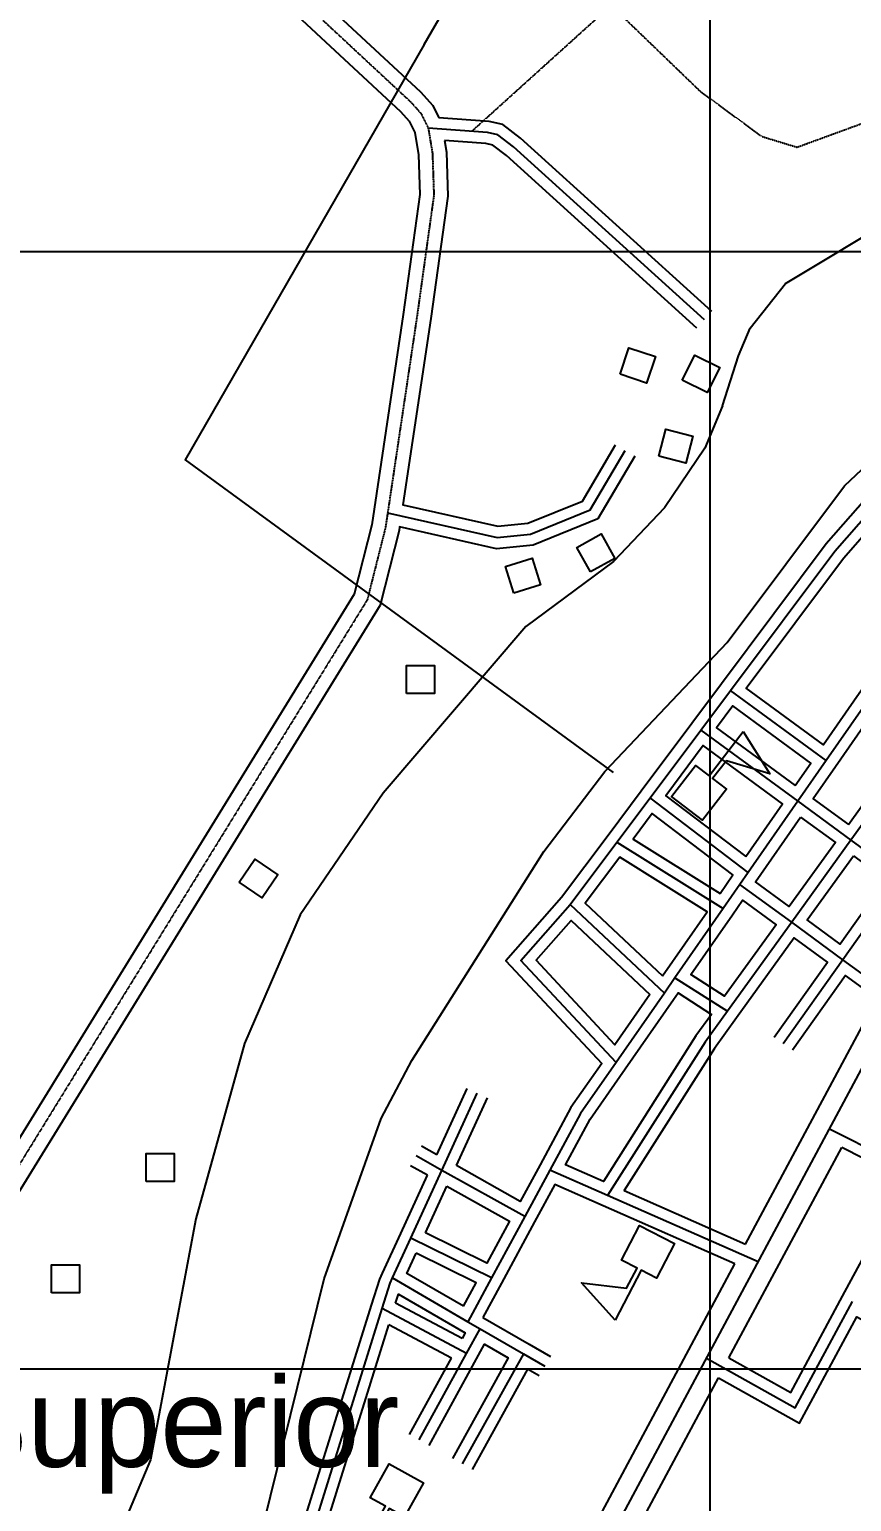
# Model space of a CAD drawing. Extents: x 638173 to 667318, y 9795622 to 9816401.
# Drawn here: x 661391 to 662127, y 9799881 to 9801199 of the extents above; entities that cross this region are included whole.
import ezdxf

# ---------------------------------------------------------------- set-up
doc = ezdxf.new("R2010")
doc.units = 0
doc.header["$MEASUREMENT"] = 0
doc.linetypes.add('HIDDEN', pattern=[0.375, 0.25, -0.125])
for name, color, linetype in [('CAMINO1', 7, 'CONTINUOUS'), ('CAMINO4', 7, 'CONTINUOUS'), ('CAMINO5', 7, 'CONTINUOUS'), ('CAMINO6Y7', 7, 'CONTINUOUS'), ('CUADRICULAUTM', 7, 'CONTINUOUS'), ('EDIFICACION', 7, 'CONTINUOUS'), ('LINEAENERGIAELEC', 7, 'CONTINUOUS'), ('NOMBRESPROPIOS', 7, 'CONTINUOUS'), ('PARALELACAMINO', 7, 'CONTINUOUS'), ('RIODOBLE', 7, 'CONTINUOUS')]:
    doc.layers.add(name, color=color, linetype=linetype)
doc.styles.add('escuelas', font='SWZCONLN.TTF')

# ---------------------------------------------------------------- blocks, each defined once
blk = doc.blocks.new('CASA')
at = {"layer": 'EDIFICACION', "color": 4, "linetype": 'Continuous'}
blk.add_lwpolyline([(-12.57, -13.81), (-12.57, 11.18), (12.43, 11.18), (12.43, -13.82), (-12.57, -13.81)], close=True, dxfattribs=at)
blk = doc.blocks.new('ESCUEL')
at = {"layer": 'EDIFICACION', "color": 6, "linetype": 'Continuous'}
blk.add_lwpolyline([(-0.55, 67.48), (41.45, 51.74), (3.45, 37.48), (3.45, 17.27), (18.98, 17.27), (18.98, -17.74), (-16.02, -17.73), (-16.02, 17.27), (-0.55, 17.27), (-0.55, 67.48)], close=True, dxfattribs=at)

msp = doc.modelspace()

# ---------------------------------------------------------------- linework, layer by layer
at = {"layer": 'CAMINO1', "color": 1, "linetype": 'Continuous'}
msp.add_lwpolyline([(661875.25, 9799783.75), (661886.68, 9799803.73), (662255.02, 9800491.38), (662274.98, 9800526.83), (662295.09, 9800562.55), (662315.98, 9800590.29), (662357.32, 9800634.21), (662381.34, 9800654.88), (662417.37, 9800681.21), (662434.17, 9800690.06), (662880.52, 9800868.55), (662880.92, 9800869.14), (663411.04, 9801085.51), (663652.09, 9801175.24), (663698.69, 9801186.69), (663712.17, 9801186.62), (663754.88, 9801178.28), (664297.92, 9800924.04)], dxfattribs=at)
at = {"layer": 'CAMINO4', "color": 2, "linetype": 'HIDDEN'}
for points in [[(662502.61, 9803061.74), (662188.99, 9802642.04), (661961.61, 9802353.25), (661540.17, 9801758.5), (661521.87, 9801732.08), (661520.91, 9801705.33), (661533.41, 9801641.83), (661558.09, 9801570.08), (661556.9, 9801533.53), (661517.63, 9801404.98), (661514.66, 9801389.05), (661515.23, 9801364.75), (661522.99, 9801335.47), (661531, 9801320.96), (661731.78, 9801134.23), (661741.18, 9801123.74), (661747.64, 9801110.6), (661751.44, 9801087.82), (661752.69, 9801050.46), (661737.55, 9800941.91)], [(661737.55, 9800941.91), (661709.36, 9800752.97), (661693.06, 9800688.31), (661371.35, 9800165.94), (661369.61, 9800163.11), (661212.32, 9799831.24), (661067.22, 9799558.33), (660937.46, 9799373.87), (660866.14, 9799285.18), (660841.6, 9799243.21), (660787.56, 9799126.98), (660720.59, 9798898.94), (660709.88, 9798872.75), (660661.54, 9798754.5), (660599.33, 9798641.04), (660581.99, 9798623.1), (660552.59, 9798609.18), (660049.88, 9798601.72), (660037.37, 9798601.53), (659902.6, 9798587.89), (659848.5, 9798572.19), (659700.8, 9798497.86), (659614.9, 9798441.93)]]:
    msp.add_lwpolyline(points, dxfattribs=at)
at = {"layer": 'CAMINO5', "color": 7, "linetype": 'Continuous'}
for p, q in [((661991.74, 9800571.74), (662018.28, 9800607.2)), ((662103.85, 9800544.39), (662018.28, 9800607.2)), ((662136.86, 9800591.8), (662103.85, 9800544.39)), ((661946.24, 9800510.95), (661991.74, 9800571.74)), ((661991.74, 9800571.74), (662078.53, 9800508.01)), ((662186.27, 9800556.85), (662125.96, 9800473.18)), ((662103.85, 9800544.39), (662078.53, 9800508.01)), ((661916.6, 9800471.35), (661946.24, 9800510.95)), ((662034.06, 9800444.14), (661946.24, 9800510.95)), ((662078.53, 9800508.01), (662034.06, 9800444.14)), ((662078.53, 9800508.01), (662125.96, 9800473.18)), ((661874.82, 9800415.66), (661916.6, 9800471.35)), ((661916.6, 9800471.35), (662011.67, 9800411.98)), ((662125.96, 9800473.18), (662072.96, 9800399.67)), ((662034.06, 9800444.14), (662026.69, 9800433.55)), ((662026.69, 9800433.55), (662011.67, 9800411.98)), ((662072.96, 9800399.67), (662026.69, 9800433.55)), ((661874.82, 9800415.66), (661959, 9800336.33)), ((662011.67, 9800411.98), (661968.51, 9800349.98)), ((662072.96, 9800399.67), (662015.5, 9800319.94)), ((662118.77, 9800366.12), (662072.96, 9800399.67)), ((662118.77, 9800366.12), (662065.43, 9800290.98)), ((662168.44, 9800329.75), (662118.77, 9800366.12)), ((661968.51, 9800349.98), (661959, 9800336.33)), ((661968.51, 9800349.98), (662015.5, 9800319.94)), ((661959, 9800336.33), (661915.75, 9800274.21)), ((661759.89, 9800177.58), (661791.6, 9800246.7)), ((662106.82, 9800214.7), (662188.36, 9800173.38)), ((661759.89, 9800177.58), (661736.82, 9800190.48)), ((661732.1, 9800117.01), (661759.89, 9800177.58)), ((661834.03, 9800136.12), (661759.89, 9800177.58)), ((661856.55, 9800177.81), (661834.03, 9800136.12)), ((661908.26, 9800154.97), (661856.55, 9800177.81)), ((662042.99, 9800095.55), (661908.26, 9800154.97)), ((661834.03, 9800136.12), (661804.4, 9800081.27)), ((661715.68, 9800081.24), (661732.1, 9800117.01)), ((661804.4, 9800081.27), (661732.1, 9800117.01)), ((661715.68, 9800081.24), (661783.24, 9800042.1)), ((661804.4, 9800081.27), (661783.24, 9800042.1)), ((661621.42, 9799781.22), (661706.45, 9800053.77)), ((661782.05, 9800013.56), (661706.45, 9800053.77)), ((661783.24, 9800042.1), (661794.22, 9800035.74)), ((661782.05, 9800013.56), (661794.22, 9800035.74)), ((661794.22, 9800035.74), (661832.85, 9800013.35)), ((661739.6, 9799936.2), (661782.05, 9800013.56)), ((661832.85, 9800013.35), (661778.1, 9799914.7)), ((661832.85, 9800013.35), (661852.1, 9800002.2))]:
    msp.add_line(p, q, dxfattribs=at)
for points in [[(661994.81, 9800938.9), (661823.97, 9801093.89), (661809.95, 9801104.46), (661800.65, 9801106.71), (661747.72, 9801110.44)], [(662018.28, 9800607.2), (662111.68, 9800732.01), (662197.47, 9800829.8), (662219.81, 9800842.81), (662289.76, 9800810.27)], [(661711.35, 9800766.29), (661809.3, 9800744.18), (661839.16, 9800747.03), (661892.7, 9800768.74), (661923.87, 9800821.95)], [(662125.96, 9800473.18), (662171.19, 9800439.96), (662118.77, 9800366.12)], [(661915.75, 9800274.21), (661830.67, 9800365.41), (661874.82, 9800415.66)], [(662015.5, 9800319.94), (661995.54, 9800292.26), (661908.26, 9800154.97)], [(661915.75, 9800274.21), (661883.93, 9800228.5), (661856.55, 9800177.81)], [(661706.45, 9800053.77), (661713.6, 9800076.7), (661715.68, 9800081.24)], [(661996.81, 9800009.32), (662076.11, 9799964.95), (662127.36, 9800060.11)]]:
    msp.add_lwpolyline(points, dxfattribs=at)
at = {"layer": 'CAMINO6Y7', "color": 2, "linetype": 'HIDDEN'}
msp.add_lwpolyline([(661786.59, 9801107.7), (661911.34, 9801220.44), (661991.09, 9801143.57), (662046.14, 9801103.19), (662077.75, 9801093.53), (662138.02, 9801115.56), (662198.18, 9801111.79), (662219.19, 9801116.62), (662246.65, 9801133.22), (662295.65, 9801186.26), (662362.58, 9801218.18)], dxfattribs=at)
at = {"layer": 'CUADRICULAUTM', "color": 2, "linetype": 'Continuous'}
for points in [[(662000, 9796925.42), (662000, 9797000), (662000, 9798000), (662000, 9799000), (662000, 9800000), (662000, 9801000), (662000, 9802000), (662000, 9803000), (662000, 9804000), (662000, 9805000), (662000, 9806000), (662000, 9807000), (662000, 9808000), (662000, 9809000), (662000, 9810000), (662000, 9811000), (662000, 9812000), (662000, 9813000), (662000, 9814000), (662000, 9815353.6)], [(655000, 9801000), (656000, 9801000), (657000, 9801000), (658000, 9801000), (659000, 9801000), (660000, 9801000), (661000, 9801000), (662000, 9801000), (663000, 9801000), (665000, 9801000), (666608.12, 9801000)], [(655000, 9800000), (656000, 9800000), (657000, 9800000), (658000, 9800000), (659000, 9800000), (660000, 9800000), (661000, 9800000), (662000, 9800000), (663000, 9800000), (665000, 9800000), (666607.31, 9800000)]]:
    msp.add_lwpolyline(points, dxfattribs=at)
at = {"layer": 'LINEAENERGIAELEC', "color": 120, "linetype": 'Continuous'}
for points in [[(661743.9, 9801185.5), (662170.82, 9801923.55), (662509.27, 9802512.55), (662665.83, 9802820.4), (662594.83, 9803012.93), (662817.23, 9803627.13), (662768.65, 9805635.93), (662791.97, 9806649.46)], [(661743.9, 9801185.5), (661530.08, 9800813.61), (661913.29, 9800533.65)]]:
    msp.add_lwpolyline(points, dxfattribs=at)
at = {"layer": 'PARALELACAMINO', "color": 7, "linetype": 'Continuous'}
for p, q in [((662031.67, 9800111.47), (662149.41, 9800331.29)), ((661755.32, 9800191.6), (661782.51, 9800250.87)), ((661772.83, 9800181.8), (661800.69, 9800242.53)), ((661755.32, 9800191.6), (661741.7, 9800199.21)), ((662016.8, 9800009.59), (662117.71, 9800197.97)), ((661746.95, 9800173.36), (661731.94, 9800181.75)), ((661745.24, 9800121.66), (661764.46, 9800163.56)), ((661778.03, 9800027.03), (661718.47, 9800058.71)), ((661768.41, 9800009.49), (661712.41, 9800039.27)), ((661730.83, 9799941.01), (661768.41, 9800009.49))]:
    msp.add_line(p, q, dxfattribs=at)
for points in [[(662496.12, 9803032.18), (662198.91, 9802634.43), (661971.63, 9802345.77), (661550.41, 9801751.33), (661534.23, 9801727.97), (661533.45, 9801706.33), (661545.51, 9801645.09), (661570.66, 9801571.97), (661569.34, 9801531.46), (661529.79, 9801402), (661527.19, 9801388.04), (661527.69, 9801366.52), (661534.68, 9801340.16), (661540.98, 9801328.75), (661740.71, 9801143), (661751.64, 9801130.8), (661757.05, 9801119.81)], [(661506.66, 9801348.3), (661511.3, 9801330.78), (661521.02, 9801313.17), (661722.85, 9801125.46), (661730.72, 9801116.68), (661735.61, 9801106.73), (661738.97, 9801086.58), (661740.16, 9801051.12), (661725.17, 9800943.64)], [(662001.53, 9800946.31), (661830.35, 9801101.6), (661814.32, 9801113.69), (661802.19, 9801116.63), (661757.05, 9801119.81)], [(661762.19, 9801099.39), (661763.91, 9801089.06), (661765.22, 9801049.8), (661749.91, 9800940.07)], [(661988.09, 9800931.49), (661817.59, 9801086.18), (661805.58, 9801095.23), (661799.11, 9801096.79), (661762.19, 9801099.39)], [(661725.17, 9800943.64), (661697.09, 9800755.43), (661681.41, 9800693.23), (661358.61, 9800169.08), (661201.15, 9799836.85), (661056.55, 9799564.89), (660927.47, 9799381.39), (660855.82, 9799292.29), (660830.51, 9799249.01), (660775.83, 9799131.4), (660708.78, 9798903.08), (660650.24, 9798759.89), (660589.18, 9798648.52), (660574.58, 9798633.42), (660549.69, 9798621.64), (660380.79, 9798619.13)], [(661749.91, 9800940.07), (661725.05, 9800773.45), (661809.94, 9800754.29), (661836.76, 9800756.85), (661885.79, 9800776.73), (661915.24, 9800827)], [(662297.12, 9800894.28), (662316.15, 9800858.97), (662286.88, 9800822.64), (662219.29, 9800854.08), (662191.03, 9800837.62), (662103.91, 9800738.31), (662010.27, 9800613.19), (661983.73, 9800577.73), (661938.23, 9800516.94), (661908.6, 9800477.35), (661867.04, 9800421.95), (661817.18, 9800365.21), (661902.93, 9800273.3), (661875.4, 9800233.75), (661847.75, 9800182.56), (661830.05, 9800149.8), (661772.83, 9800181.8)], [(662274.15, 9800806.5), (662128.65, 9800597.51), (662101.5, 9800558.52), (662032.34, 9800609.29), (662119.45, 9800725.71), (662203.91, 9800821.98), (662220.33, 9800831.54), (662274.15, 9800806.5)], [(661932.5, 9800816.9), (661899.61, 9800760.75), (661841.56, 9800737.21), (661808.66, 9800734.07), (661722.09, 9800753.62), (661721.63, 9800750.51), (661704.71, 9800683.39), (661380.61, 9800157.14), (661223.49, 9799825.63), (661077.89, 9799551.77), (660947.45, 9799366.35), (660876.46, 9799278.07), (660852.69, 9799237.41), (660799.29, 9799122.56), (660732.4, 9798894.8), (660672.84, 9798749.11), (660609.48, 9798633.56), (660589.4, 9798612.78), (660555.49, 9798596.72), (660038.09, 9798589.04), (659904.99, 9798575.57), (659853.09, 9798560.51), (659707.04, 9798487.01), (659622.1, 9798431.7)], [(662076.18, 9800522.14), (662090.07, 9800542.1), (662020.35, 9800593.28), (662005.79, 9800573.83), (662076.18, 9800522.14)], [(662123.75, 9800487.21), (662172.26, 9800554.52), (662139.31, 9800577.82), (662112.06, 9800538.68), (662092.31, 9800510.3), (662123.75, 9800487.21)], [(662031.81, 9800458.41), (662064.75, 9800505.72), (661993.81, 9800557.81), (661960.19, 9800512.9), (662031.81, 9800458.41)], [(662008.9, 9800425.5), (662020.38, 9800441.99), (661948.21, 9800496.89), (661931.13, 9800474.07), (662008.9, 9800425.5)], [(662080.88, 9800493.88), (662112.05, 9800470.99), (662070.74, 9800413.69), (662040.48, 9800435.85), (662080.88, 9800493.88)], [(661957.42, 9800351.56), (661997.46, 9800409.07), (661919.09, 9800458.01), (661888.18, 9800416.81), (661957.42, 9800351.56)], [(662128.17, 9800459.15), (662157.34, 9800437.73), (662116.49, 9800380.19), (662086.88, 9800401.88), (662128.17, 9800459.15)], [(662019.88, 9800406.27), (662029.04, 9800419.43), (662059.04, 9800397.46), (662012.92, 9800333.46), (661982.66, 9800352.81), (662019.88, 9800406.27)], [(661945.86, 9800334.96), (661914.62, 9800290.08), (661844.16, 9800365.61), (661875.49, 9800401.28), (661945.86, 9800334.96)], [(662057.28, 9800296.77), (662104.91, 9800363.87), (662075.18, 9800385.65), (662023.61, 9800314.09), (662003.82, 9800286.65), (661922.94, 9800159.43), (662031.67, 9800111.47)], [(662149.41, 9800331.29), (662121.05, 9800352.06), (662073.58, 9800285.19)], [(661923.96, 9800268.5), (661967.21, 9800330.61), (661971.22, 9800336.37), (662001.2, 9800317.21), (661987.26, 9800297.87), (661904.44, 9800167.59), (661870.49, 9800182.58), (661892.46, 9800223.25), (661923.96, 9800268.5)], [(662016.8, 9800009.59), (662072.12, 9799978.64), (662118.56, 9800064.85), (662174.7, 9800169.09), (662117.71, 9800197.97)], [(661539.93, 9799659.96), (661559.71, 9799688.01), (661573.5, 9799707.65), (661601.66, 9799755.61), (661611.91, 9799784.33), (661611.99, 9799784.58), (661696.9, 9800056.75), (661704.24, 9800080.29), (661706.59, 9800085.41), (661723.01, 9800121.18), (661746.95, 9800173.36)], [(661764.46, 9800163.56), (661820.55, 9800132.2), (661800.18, 9800094.5), (661745.24, 9800121.66)], [(662022.2, 9800093.79), (661904.22, 9800145.82), (661860.96, 9800164.93), (661842.83, 9800131.37), (661813.2, 9800076.52), (661796.65, 9800045.88)], [(661779.34, 9800055.91), (661728.56, 9800085.33), (661736.9, 9800103.49)], [(661779.34, 9800055.91), (661790.68, 9800076.9), (661736.9, 9800103.49)], [(661793.54, 9799692.26), (661842.09, 9799761.03), (661871.37, 9799812.21), (662022.2, 9800093.79)], [(661718.47, 9800058.71), (661720.94, 9800066.64), (661780.75, 9800031.99), (661778.03, 9800027.03)], [(661796.65, 9800045.88), (661837.86, 9800022), (661857.11, 9800010.85)], [(662007.36, 9799991.96), (662080.1, 9799951.26), (662131.4, 9800046.54), (662243.76, 9799985.56)], [(661793.54, 9799692.26), (661699.17, 9799747.38), (661633.34, 9799785.83), (661712.41, 9800039.27)], [(661748.37, 9799931.39), (661790.82, 9800008.75), (661798.07, 9800021.96), (661819.35, 9800009.62), (661769.36, 9799919.55)], [(661847.09, 9799993.55), (661836.65, 9799999.6), (661786.84, 9799909.85)], [(662415.55, 9799927.65), (662037.35, 9799814.77), (661999.3, 9799809.71), (661970.3, 9799805.49), (661917.18, 9799801.62), (661905.35, 9799801.52), (662007.36, 9799991.96)]]:
    msp.add_lwpolyline(points, dxfattribs=at)
at = {"layer": 'RIODOBLE', "color": 5, "linetype": 'Continuous'}
for points in [[(661320.32, 9799432.52), (661469.05, 9799567.66), (661489.21, 9799592.24), (661564.43, 9799744.27), (661600.53, 9799861.69), (661654.64, 9800080.55), (661705.61, 9800223.94), (661733.02, 9800275.99), (661851.02, 9800462.93), (661905.85, 9800534.68), (662015.2, 9800650.14), (662120.12, 9800790.31), (662186.91, 9800853.1), (662264.13, 9800914.97), (662343.74, 9800965.82), (662633.62, 9801067.34), (662678.67, 9801090.4), (662964.78, 9801179.75), (663101.2, 9801222.35)], [(662010.95, 9800861.97), (662025.34, 9800906.74), (662035.85, 9800931.56), (662067.42, 9800971.45), (662171.12, 9801033.92)], [(662010.95, 9800861.97), (661995.3, 9800824.15), (661959, 9800770.6), (661913.45, 9800722.77), (661835.1, 9800664.29), (661707.45, 9800515.27), (661633.15, 9800406.34), (661583.36, 9800291.24), (661539.56, 9800134.28), (661499.11, 9799918.28), (661424.59, 9799741.18), (661352.45, 9799668.38), (661246.57, 9799535.72), (661054.97, 9799360.19), (660945.56, 9799194.87), (660746.86, 9798807.19)]]:
    msp.add_lwpolyline(points, dxfattribs=at)

# ---------------------------------------------------------------- block references
at = {"layer": 'EDIFICACION', "color": 4, "linetype": 'Continuous'}
for p, xscale, yscale, rotation in [((661935.67, 9800899.37), 0.9999992944527901, 0.9999992944527901, 341.791925709918), ((661992.43, 9800891.8), 0.9999997539502928, 0.9999997539502928, 333.4245680936641), ((661969.62, 9800827.12), 1.000001437070461, 1.000001437070461, 345.3736596590633), ((661897.14, 9800731.42), 0.9999989148069278, 0.9999989148069278, 29.2765096023983), ((661832.16, 9800711.22), 1.00000140480454, 1.00000140480454, 16.86241454230974), ((661596.52, 9800439.84), 0.9999991476512029, 0.9999991476512029, 325.5380320464316)]:
    msp.add_blockref('CASA', p, dxfattribs=dict(at, xscale=xscale, yscale=yscale, rotation=rotation))
for p in [(661740.84, 9800618.41), (661507.85, 9800181.33), (661423.1, 9800081.81)]:
    msp.add_blockref('CASA', p, dxfattribs=at)
at = {"layer": 'EDIFICACION', "color": 6, "linetype": 'Continuous'}
for p, xscale, yscale, rotation in [((661988.93, 9800516.65), 1.000002597634594, 1.000002597634594, 322.4958428728842), ((661945.56, 9800103.78), 1.000002268242814, 1.000002268242814, 152.640023963729), ((661720.74, 9799890.24), 1.000000913074386, 1.000000913074386, 150.9444629846336)]:
    msp.add_blockref('ESCUEL', p, dxfattribs=dict(at, xscale=xscale, yscale=yscale, rotation=rotation))

# ---------------------------------------------------------------- texts
at = {"layer": 'NOMBRESPROPIOS', "color": 6, "linetype": 'Continuous', "style": 'escuelas'}
msp.add_text('Instituto Superior', height=80, dxfattribs=at).set_placement((660913.16, 9799912.15))

doc.saveas('drawing.dxf')
